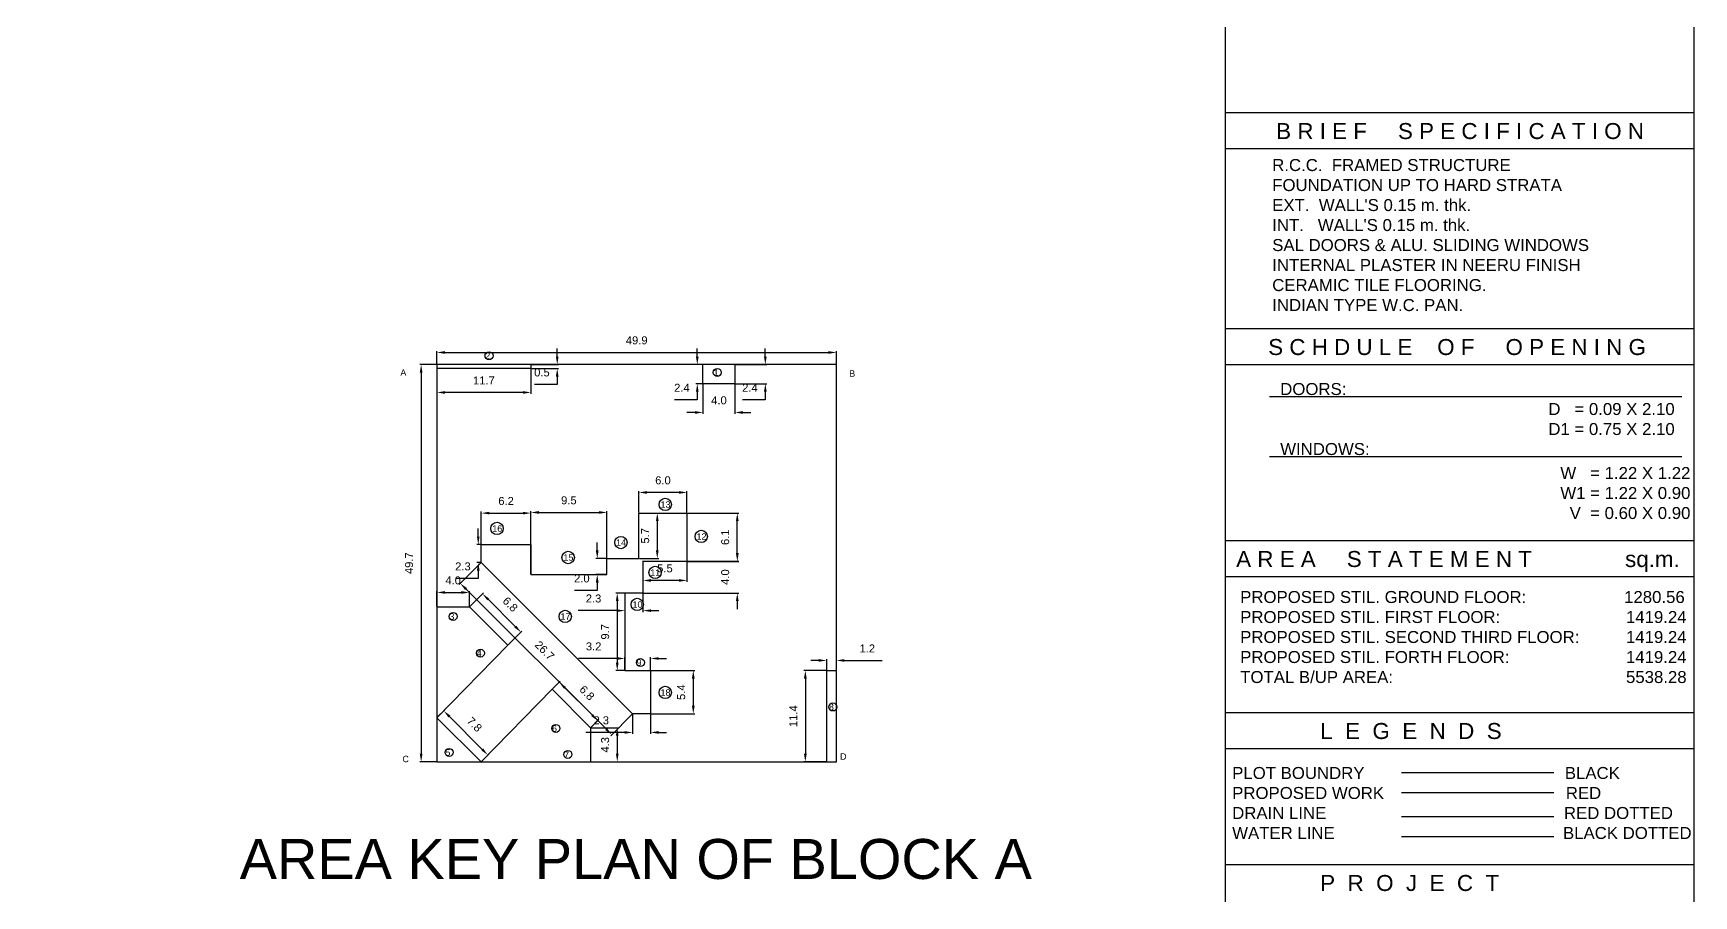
# Model space of a CAD drawing. Header units: inches. Extents: x -539 to 236, y -91 to 352.
# Drawn here: x 28.5 to 236, y 19.6 to 127.4 of the extents above; entities that cross this region are included whole.
import ezdxf

# ---------------------------------------------------------------- set-up
doc = ezdxf.new("R2010")
doc.units = ezdxf.units.IN
doc.header["$LTSCALE"] = 5
doc.header["$MEASUREMENT"] = 0
doc.layers.add('Floor', color=10, linetype='Continuous', lineweight=30)
doc.layers.add('out line', color=10, linetype='Continuous')
doc.styles.get("Standard").update_dxf_attribs({"font": 'arial.ttf'})
doc.dimstyles.get("Standard").update_dxf_attribs({"dimtxt": 1, "dimasz": 1, "dimexe": 0.18, "dimexo": 0.0625, "dimgap": 1, "dimtad": 1, "dimtoh": 1, "dimdec": 1, "dimzin": 0, "dimdsep": 46, "dimtxsty": 'Standard', "dimcen": 0.09, "dimadec": 0, "dimazin": 0, "dimtfac": 1, "dimtdec": 1, "dimtofl": 0, "dimtmove": 0, "dimatfit": 3, "dimfxl": 1, "dimtolj": 1, "dimtzin": 0, "dimarcsym": 0})

# ---------------------------------------------------------------- blocks, each defined once
blk = doc.blocks.new('*D10')
at = {"layer": 'Defpoints', "color": 0, "transparency": 16777216}
for p in [(128.88, 87.5), (78.98, 85.99), (128.88, 85.99)]:
    blk.add_point(p, dxfattribs=at)
at = {"layer": 'out line', "color": 0, "lineweight": -2, "transparency": 16777216}
for p, q in [((78.98, 86.05), (78.98, 87.68)), ((79.98, 87.5), (127.88, 87.5)), ((128.88, 86.05), (128.88, 87.68))]:
    blk.add_line(p, q, dxfattribs=at)
at = {"layer": 'out line', "color": 0, "transparency": 16777216}
for points in [[(79.98, 87.67), (79.98, 87.33), (78.98, 87.5)], [(127.88, 87.67), (127.88, 87.33), (128.88, 87.5)]]:
    blk.add_solid(points, dxfattribs=at)
at = {"layer": 'out line', "color": 0, "transparency": 16777216, "insert": (103.93, 89.01), "char_height": 1, "attachment_point": 5}
blk.add_mtext('\\A1;49.9', dxfattribs=at)
blk = doc.blocks.new('*D11')
at = {"layer": 'Defpoints', "color": 0, "transparency": 16777216}
for p in [(78.98, 85.99), (77, 36.33), (78.98, 36.33)]:
    blk.add_point(p, dxfattribs=at)
at = {"layer": 'out line', "color": 0, "lineweight": -2, "transparency": 16777216}
for p, q in [((78.92, 85.99), (76.82, 85.99)), ((77, 84.99), (77, 37.33)), ((78.92, 36.33), (76.82, 36.33))]:
    blk.add_line(p, q, dxfattribs=at)
at = {"layer": 'out line', "color": 0, "transparency": 16777216}
for points in [[(76.83, 84.99), (77.17, 84.99), (77, 85.99)], [(76.83, 37.33), (77.17, 37.33), (77, 36.33)]]:
    blk.add_solid(points, dxfattribs=at)
at = {"layer": 'out line', "color": 0, "transparency": 16777216, "insert": (75.49, 61.16), "char_height": 1, "attachment_point": 5, "rotation": 90}
blk.add_mtext('\\A1;49.7', dxfattribs=at)
blk = doc.blocks.new('*D12')
at = {"layer": 'Defpoints', "color": 0, "transparency": 16777216}
for p in [(98.17, 40.58), (98.17, 36.33), (101.5, 36.33)]:
    blk.add_point(p, dxfattribs=at)
at = {"layer": 'out line', "color": 0, "lineweight": -2, "transparency": 16777216}
for p, q in [((98.23, 40.58), (101.68, 40.58)), ((101.5, 39.58), (101.5, 37.33)), ((98.23, 36.33), (101.68, 36.33))]:
    blk.add_line(p, q, dxfattribs=at)
at = {"layer": 'out line', "color": 0, "transparency": 16777216}
for points in [[(101.33, 39.58), (101.67, 39.58), (101.5, 40.58)], [(101.33, 37.33), (101.67, 37.33), (101.5, 36.33)]]:
    blk.add_solid(points, dxfattribs=at)
at = {"layer": 'out line', "color": 0, "transparency": 16777216, "insert": (99.99, 38.45), "char_height": 1, "attachment_point": 5, "rotation": 90}
blk.add_mtext('\\A1;4.3', dxfattribs=at)
blk = doc.blocks.new('*D13')
at = {"layer": 'Defpoints', "color": 0, "transparency": 16777216}
for p in [(83.03, 57.5), (78.98, 55.71), (83.03, 55.71)]:
    blk.add_point(p, dxfattribs=at)
at = {"layer": 'out line', "color": 0, "lineweight": -2, "transparency": 16777216}
for p, q in [((78.98, 55.78), (78.98, 57.68)), ((79.98, 57.5), (82.03, 57.5)), ((83.03, 55.78), (83.03, 57.68))]:
    blk.add_line(p, q, dxfattribs=at)
at = {"layer": 'out line', "color": 0, "transparency": 16777216}
for points in [[(79.98, 57.67), (79.98, 57.33), (78.98, 57.5)], [(82.03, 57.67), (82.03, 57.33), (83.03, 57.5)]]:
    blk.add_solid(points, dxfattribs=at)
at = {"layer": 'out line', "color": 0, "transparency": 16777216, "insert": (81, 59.01), "char_height": 1, "attachment_point": 5}
blk.add_mtext('\\A1;4.0', dxfattribs=at)
blk = doc.blocks.new('*D14')
at = {"layer": 'Defpoints', "color": 0, "transparency": 16777216}
for p in [(83.03, 55.71), (89.47, 52.53), (87.84, 50.9)]:
    blk.add_point(p, dxfattribs=at)
at = {"layer": 'out line', "color": 0, "lineweight": -2, "transparency": 16777216}
for p, q in [((83.07, 55.76), (84.78, 57.47)), ((85.36, 56.64), (88.76, 53.24)), ((87.88, 50.95), (89.6, 52.66))]:
    blk.add_line(p, q, dxfattribs=at)
at = {"layer": 'out line', "color": 0, "transparency": 16777216}
for points in [[(85.48, 56.75), (85.25, 56.52), (84.66, 57.34)], [(88.88, 53.36), (88.64, 53.12), (89.47, 52.53)]]:
    blk.add_solid(points, dxfattribs=at)
at = {"layer": 'out line', "color": 0, "transparency": 16777216, "insert": (88.13, 56.01), "char_height": 1, "attachment_point": 5, "rotation": 315}
blk.add_mtext('\\A1;6.8', dxfattribs=at)
blk = doc.blocks.new('*D15')
at = {"layer": 'Defpoints', "color": 0, "transparency": 16777216}
for p in [(93.36, 45.39), (98.17, 40.58), (99.06, 41.47)]:
    blk.add_point(p, dxfattribs=at)
at = {"layer": 'out line', "color": 0, "lineweight": -2, "transparency": 16777216}
for p, q in [((93.4, 45.43), (94.38, 46.41)), ((94.96, 45.57), (98.35, 42.18)), ((98.21, 40.62), (99.19, 41.6))]:
    blk.add_line(p, q, dxfattribs=at)
at = {"layer": 'out line', "color": 0, "transparency": 16777216}
for points in [[(95.07, 45.69), (94.84, 45.46), (94.25, 46.28)], [(98.47, 42.29), (98.24, 42.06), (99.06, 41.47)]]:
    blk.add_solid(points, dxfattribs=at)
at = {"layer": 'out line', "color": 0, "transparency": 16777216, "insert": (97.72, 44.94), "char_height": 1, "attachment_point": 5, "rotation": 315}
blk.add_mtext('\\A1;6.8', dxfattribs=at)
blk = doc.blocks.new('*D16')
at = {"layer": 'Defpoints', "color": 0, "transparency": 16777216}
for p in [(78.98, 41.84), (84.49, 36.33), (85.34, 37.17)]:
    blk.add_point(p, dxfattribs=at)
at = {"layer": 'out line', "color": 0, "lineweight": -2, "transparency": 16777216}
for p, q in [((79.02, 41.89), (79.96, 42.82)), ((80.54, 41.99), (84.64, 37.88)), ((84.54, 36.37), (85.47, 37.3))]:
    blk.add_line(p, q, dxfattribs=at)
at = {"layer": 'out line', "color": 0, "transparency": 16777216}
for points in [[(80.66, 42.1), (80.42, 41.87), (79.83, 42.69)], [(84.75, 38), (84.52, 37.76), (85.34, 37.17)]]:
    blk.add_solid(points, dxfattribs=at)
at = {"layer": 'out line', "color": 0, "transparency": 16777216, "insert": (83.66, 41), "char_height": 1, "attachment_point": 5, "rotation": 314.9639}
blk.add_mtext('\\A1;7.8', dxfattribs=at)
blk = doc.blocks.new('*D17')
at = {"layer": 'Defpoints', "color": 0, "transparency": 16777216}
for p in [(84.51, 61.24), (103.42, 42.33), (100.81, 39.72)]:
    blk.add_point(p, dxfattribs=at)
at = {"layer": 'out line', "color": 0, "lineweight": -2, "transparency": 16777216}
for p, q in [((84.46, 61.19), (81.77, 58.5)), ((82.61, 57.92), (100.1, 40.43)), ((103.37, 42.28), (100.68, 39.59))]:
    blk.add_line(p, q, dxfattribs=at)
at = {"layer": 'out line', "color": 0, "transparency": 16777216}
for points in [[(82.73, 58.04), (82.49, 57.8), (81.9, 58.63)], [(100.22, 40.54), (99.99, 40.31), (100.81, 39.72)]]:
    blk.add_solid(points, dxfattribs=at)
at = {"layer": 'out line', "color": 0, "transparency": 16777216, "insert": (92.42, 50.24), "char_height": 1, "attachment_point": 5, "rotation": 315}
blk.add_mtext('\\A1;26.7', dxfattribs=at)
blk = doc.blocks.new('*D18')
at = {"layer": 'Defpoints', "color": 0, "transparency": 16777216}
for p in [(84.51, 63.49), (84.14, 61.24), (84.51, 61.24)]:
    blk.add_point(p, dxfattribs=at)
at = {"layer": 'out line', "color": 0, "lineweight": -2, "transparency": 16777216}
for p, q in [((84.14, 64.49), (84.14, 65.49)), ((84.44, 63.49), (83.96, 63.49)), ((84.44, 61.24), (83.96, 61.24)), ((84.14, 60.24), (84.14, 59.24)), ((84.14, 59.24), (81.3, 59.24))]:
    blk.add_line(p, q, dxfattribs=at)
at = {"layer": 'out line', "color": 0, "transparency": 16777216}
for points in [[(83.97, 64.49), (84.3, 64.49), (84.14, 63.49)], [(83.97, 60.24), (84.3, 60.24), (84.14, 61.24)]]:
    blk.add_solid(points, dxfattribs=at)
at = {"layer": 'out line', "color": 0, "transparency": 16777216, "insert": (82.22, 60.75), "char_height": 1, "attachment_point": 5}
blk.add_mtext('\\A1;2.3', dxfattribs=at)
blk = doc.blocks.new('*D19')
at = {"layer": 'Defpoints', "color": 0, "transparency": 16777216}
for p in [(103.42, 42.33), (105.67, 42.33), (103.42, 40)]:
    blk.add_point(p, dxfattribs=at)
at = {"layer": 'out line', "color": 0, "lineweight": -2, "transparency": 16777216}
for p, q in [((103.42, 42.26), (103.42, 39.82)), ((105.67, 42.26), (105.67, 39.82)), ((102.42, 40), (97.58, 40)), ((106.67, 40), (107.67, 40))]:
    blk.add_line(p, q, dxfattribs=at)
at = {"layer": 'out line', "color": 0, "transparency": 16777216}
for points in [[(102.42, 40.17), (102.42, 39.83), (103.42, 40)], [(106.67, 40.17), (106.67, 39.83), (105.67, 40)]]:
    blk.add_solid(points, dxfattribs=at)
at = {"layer": 'out line', "color": 0, "transparency": 16777216, "insert": (99.5, 41.51), "char_height": 1, "attachment_point": 5}
blk.add_mtext('\\A1;2.3', dxfattribs=at)
blk = doc.blocks.new('*D20')
at = {"layer": 'Defpoints', "color": 0, "transparency": 16777216}
for p in [(110.21, 67.42), (116.5, 67.42), (110.21, 61.37)]:
    blk.add_point(p, dxfattribs=at)
at = {"layer": 'out line', "color": 0, "lineweight": -2, "transparency": 16777216}
for p, q in [((110.27, 67.42), (116.68, 67.42)), ((116.5, 62.37), (116.5, 66.42)), ((110.27, 61.37), (116.68, 61.37))]:
    blk.add_line(p, q, dxfattribs=at)
at = {"layer": 'out line', "color": 0, "transparency": 16777216}
for points in [[(116.33, 66.42), (116.67, 66.42), (116.5, 67.42)], [(116.33, 62.37), (116.67, 62.37), (116.5, 61.37)]]:
    blk.add_solid(points, dxfattribs=at)
at = {"layer": 'out line', "color": 0, "transparency": 16777216, "insert": (114.99, 64.4), "char_height": 1, "attachment_point": 5, "rotation": 90}
blk.add_mtext('\\A1;6.1', dxfattribs=at)
blk = doc.blocks.new('*D21')
at = {"layer": 'Defpoints', "color": 0, "transparency": 16777216}
for p in [(104.21, 70), (104.21, 67.42), (110.21, 67.42)]:
    blk.add_point(p, dxfattribs=at)
at = {"layer": 'out line', "color": 0, "lineweight": -2, "transparency": 16777216}
for p, q in [((104.21, 67.48), (104.21, 70.18)), ((109.21, 70), (105.21, 70)), ((110.21, 67.48), (110.21, 70.18))]:
    blk.add_line(p, q, dxfattribs=at)
at = {"layer": 'out line', "color": 0, "transparency": 16777216}
for points in [[(105.21, 70.17), (105.21, 69.83), (104.21, 70)], [(109.21, 70.17), (109.21, 69.83), (110.21, 70)]]:
    blk.add_solid(points, dxfattribs=at)
at = {"layer": 'out line', "color": 0, "transparency": 16777216, "insert": (107.21, 71.51), "char_height": 1, "attachment_point": 5}
blk.add_mtext('\\A1;6.0', dxfattribs=at)
blk = doc.blocks.new('*D22')
at = {"layer": 'Defpoints', "color": 0, "transparency": 16777216}
for p in [(104.21, 67.42), (104.21, 61.75), (106.5, 61.75)]:
    blk.add_point(p, dxfattribs=at)
at = {"layer": 'out line', "color": 0, "lineweight": -2, "transparency": 16777216}
for p, q in [((104.27, 67.42), (106.68, 67.42)), ((106.5, 66.42), (106.5, 62.75)), ((104.27, 61.75), (106.68, 61.75))]:
    blk.add_line(p, q, dxfattribs=at)
at = {"layer": 'out line', "color": 0, "transparency": 16777216}
for points in [[(106.33, 66.42), (106.67, 66.42), (106.5, 67.42)], [(106.33, 62.75), (106.67, 62.75), (106.5, 61.75)]]:
    blk.add_solid(points, dxfattribs=at)
at = {"layer": 'out line', "color": 0, "transparency": 16777216, "insert": (104.99, 64.58), "char_height": 1, "attachment_point": 5, "rotation": 90}
blk.add_mtext('\\A1;5.7', dxfattribs=at)
blk = doc.blocks.new('*D23')
at = {"layer": 'Defpoints', "color": 0, "transparency": 16777216}
for p in [(104.71, 61.42), (110.21, 61.37), (104.71, 59)]:
    blk.add_point(p, dxfattribs=at)
at = {"layer": 'out line', "color": 0, "lineweight": -2, "transparency": 16777216}
for p, q in [((104.71, 61.35), (104.71, 58.82)), ((110.21, 61.31), (110.21, 58.82)), ((109.21, 59), (105.71, 59))]:
    blk.add_line(p, q, dxfattribs=at)
at = {"layer": 'out line', "color": 0, "transparency": 16777216}
for points in [[(105.71, 59.17), (105.71, 58.83), (104.71, 59)], [(109.21, 59.17), (109.21, 58.83), (110.21, 59)]]:
    blk.add_solid(points, dxfattribs=at)
at = {"layer": 'out line', "color": 0, "transparency": 16777216, "insert": (107.46, 60.51), "char_height": 1, "attachment_point": 5}
blk.add_mtext('\\A1;5.5', dxfattribs=at)
blk = doc.blocks.new('*D24')
at = {"layer": 'Defpoints', "color": 0, "transparency": 16777216}
for p in [(104.71, 61.42), (104.71, 57.42), (116.5, 57.42)]:
    blk.add_point(p, dxfattribs=at)
at = {"layer": 'out line', "color": 0, "lineweight": -2, "transparency": 16777216}
for p, q in [((116.5, 62.42), (116.5, 63.42)), ((104.77, 61.42), (116.68, 61.42)), ((104.77, 57.42), (116.68, 57.42)), ((116.5, 56.42), (116.5, 55.42))]:
    blk.add_line(p, q, dxfattribs=at)
at = {"layer": 'out line', "color": 0, "transparency": 16777216}
for points in [[(116.33, 62.42), (116.67, 62.42), (116.5, 61.42)], [(116.33, 56.42), (116.67, 56.42), (116.5, 57.42)]]:
    blk.add_solid(points, dxfattribs=at)
at = {"layer": 'out line', "color": 0, "transparency": 16777216, "insert": (114.99, 59.42), "char_height": 1, "attachment_point": 5, "rotation": 90}
blk.add_mtext('\\A1;4.0', dxfattribs=at)
blk = doc.blocks.new('*D25')
at = {"layer": 'Defpoints', "color": 0, "transparency": 16777216}
for p in [(102.46, 57.42), (104.71, 57.42), (102.46, 55.23)]:
    blk.add_point(p, dxfattribs=at)
at = {"layer": 'out line', "color": 0, "lineweight": -2, "transparency": 16777216}
for p, q in [((102.46, 57.35), (102.46, 55.05)), ((104.71, 57.35), (104.71, 55.05)), ((101.46, 55.23), (96.62, 55.23)), ((105.71, 55.23), (106.71, 55.23))]:
    blk.add_line(p, q, dxfattribs=at)
at = {"layer": 'out line', "color": 0, "transparency": 16777216}
for points in [[(101.46, 55.39), (101.46, 55.06), (102.46, 55.23)], [(105.71, 55.39), (105.71, 55.06), (104.71, 55.23)]]:
    blk.add_solid(points, dxfattribs=at)
at = {"layer": 'out line', "color": 0, "transparency": 16777216, "insert": (98.54, 56.74), "char_height": 1, "attachment_point": 5}
blk.add_mtext('\\A1;2.3', dxfattribs=at)
blk = doc.blocks.new('*D26')
at = {"layer": 'Defpoints', "color": 0, "transparency": 16777216}
for p in [(102.46, 57.42), (101.5, 47.74), (102.46, 47.74)]:
    blk.add_point(p, dxfattribs=at)
at = {"layer": 'out line', "color": 0, "lineweight": -2, "transparency": 16777216}
for p, q in [((102.39, 57.42), (101.32, 57.42)), ((101.5, 56.42), (101.5, 48.74)), ((102.39, 47.74), (101.32, 47.74))]:
    blk.add_line(p, q, dxfattribs=at)
at = {"layer": 'out line', "color": 0, "transparency": 16777216}
for points in [[(101.33, 56.42), (101.67, 56.42), (101.5, 57.42)], [(101.33, 48.74), (101.67, 48.74), (101.5, 47.74)]]:
    blk.add_solid(points, dxfattribs=at)
at = {"layer": 'out line', "color": 0, "transparency": 16777216, "insert": (99.99, 52.58), "char_height": 1, "attachment_point": 5, "rotation": 90}
blk.add_mtext('\\A1;9.7', dxfattribs=at)
blk = doc.blocks.new('*D27')
at = {"layer": 'Defpoints', "color": 0, "transparency": 16777216}
for p in [(102.46, 49.24), (102.46, 47.74), (105.67, 47.74)]:
    blk.add_point(p, dxfattribs=at)
at = {"layer": 'out line', "color": 0, "lineweight": -2, "transparency": 16777216}
for p, q in [((101.46, 49.24), (96.65, 49.24)), ((102.46, 47.8), (102.46, 49.42)), ((105.67, 47.8), (105.67, 49.42)), ((106.67, 49.24), (107.67, 49.24))]:
    blk.add_line(p, q, dxfattribs=at)
at = {"layer": 'out line', "color": 0, "transparency": 16777216}
for points in [[(101.46, 49.41), (101.46, 49.08), (102.46, 49.24)], [(106.67, 49.41), (106.67, 49.08), (105.67, 49.24)]]:
    blk.add_solid(points, dxfattribs=at)
at = {"layer": 'out line', "color": 0, "transparency": 16777216, "insert": (98.55, 50.75), "char_height": 1, "attachment_point": 5}
blk.add_mtext('\\A1;3.2', dxfattribs=at)
blk = doc.blocks.new('*D28')
at = {"layer": 'Defpoints', "color": 0, "transparency": 16777216}
for p in [(105.67, 47.74), (105.67, 42.33), (111, 42.33)]:
    blk.add_point(p, dxfattribs=at)
at = {"layer": 'out line', "color": 0, "lineweight": -2, "transparency": 16777216}
for p, q in [((105.73, 47.74), (111.18, 47.74)), ((111, 46.74), (111, 43.33)), ((105.73, 42.33), (111.18, 42.33))]:
    blk.add_line(p, q, dxfattribs=at)
at = {"layer": 'out line', "color": 0, "transparency": 16777216}
for points in [[(110.83, 46.74), (111.17, 46.74), (111, 47.74)], [(110.83, 43.33), (111.17, 43.33), (111, 42.33)]]:
    blk.add_solid(points, dxfattribs=at)
at = {"layer": 'out line', "color": 0, "transparency": 16777216, "insert": (109.49, 45.03), "char_height": 1, "attachment_point": 5, "rotation": 90}
blk.add_mtext('\\A1;5.4', dxfattribs=at)
blk = doc.blocks.new('*D29')
at = {"layer": 'Defpoints', "color": 0, "transparency": 16777216}
for p in [(100.21, 61.75), (99, 59.74), (100.21, 59.74)]:
    blk.add_point(p, dxfattribs=at)
at = {"layer": 'out line', "color": 0, "lineweight": -2, "transparency": 16777216}
for p, q in [((99, 62.75), (99, 63.75)), ((100.14, 61.75), (98.82, 61.75)), ((100.14, 59.74), (98.82, 59.74)), ((99, 58.74), (99, 57.74)), ((99, 57.74), (96.17, 57.74))]:
    blk.add_line(p, q, dxfattribs=at)
at = {"layer": 'out line', "color": 0, "transparency": 16777216}
for points in [[(98.83, 62.75), (99.17, 62.75), (99, 61.75)], [(98.83, 58.74), (99.17, 58.74), (99, 59.74)]]:
    blk.add_solid(points, dxfattribs=at)
at = {"layer": 'out line', "color": 0, "transparency": 16777216, "insert": (97.08, 59.25), "char_height": 1, "attachment_point": 5}
blk.add_mtext('\\A1;2.0', dxfattribs=at)
blk = doc.blocks.new('*D30')
at = {"layer": 'Defpoints', "color": 0, "transparency": 16777216}
for p in [(100.21, 67.5), (90.71, 59.74), (100.21, 59.74)]:
    blk.add_point(p, dxfattribs=at)
at = {"layer": 'out line', "color": 0, "lineweight": -2, "transparency": 16777216}
for p, q in [((90.71, 59.8), (90.71, 67.68)), ((91.71, 67.5), (99.21, 67.5)), ((100.21, 59.8), (100.21, 67.68))]:
    blk.add_line(p, q, dxfattribs=at)
at = {"layer": 'out line', "color": 0, "transparency": 16777216}
for points in [[(91.71, 67.67), (91.71, 67.33), (90.71, 67.5)], [(99.21, 67.67), (99.21, 67.33), (100.21, 67.5)]]:
    blk.add_solid(points, dxfattribs=at)
at = {"layer": 'out line', "color": 0, "transparency": 16777216, "insert": (95.46, 69.01), "char_height": 1, "attachment_point": 5}
blk.add_mtext('\\A1;9.5', dxfattribs=at)
blk = doc.blocks.new('*D31')
at = {"layer": 'Defpoints', "color": 0, "transparency": 16777216}
for p in [(90.71, 67.42), (84.51, 63.49), (90.71, 63.49)]:
    blk.add_point(p, dxfattribs=at)
at = {"layer": 'out line', "color": 0, "lineweight": -2, "transparency": 16777216}
for p, q in [((84.51, 63.55), (84.51, 67.6)), ((85.51, 67.42), (89.71, 67.42)), ((90.71, 63.55), (90.71, 67.6))]:
    blk.add_line(p, q, dxfattribs=at)
at = {"layer": 'out line', "color": 0, "transparency": 16777216}
for points in [[(85.51, 67.58), (85.51, 67.25), (84.51, 67.42)], [(89.71, 67.58), (89.71, 67.25), (90.71, 67.42)]]:
    blk.add_solid(points, dxfattribs=at)
at = {"layer": 'out line', "color": 0, "transparency": 16777216, "insert": (87.61, 68.93), "char_height": 1, "attachment_point": 5}
blk.add_mtext('\\A1;6.2', dxfattribs=at)
blk = doc.blocks.new('*D32')
at = {"layer": 'Defpoints', "color": 0, "transparency": 16777216}
for p in [(127.67, 47.74), (125, 36.33), (127.67, 36.33)]:
    blk.add_point(p, dxfattribs=at)
at = {"layer": 'out line', "color": 0, "lineweight": -2, "transparency": 16777216}
for p, q in [((127.6, 47.74), (124.82, 47.74)), ((125, 46.74), (125, 37.33)), ((127.6, 36.33), (124.82, 36.33))]:
    blk.add_line(p, q, dxfattribs=at)
at = {"layer": 'out line', "color": 0, "transparency": 16777216}
for points in [[(124.83, 46.74), (125.17, 46.74), (125, 47.74)], [(124.83, 37.33), (125.17, 37.33), (125, 36.33)]]:
    blk.add_solid(points, dxfattribs=at)
at = {"layer": 'out line', "color": 0, "transparency": 16777216, "insert": (123.5, 42.03), "char_height": 1, "attachment_point": 5, "rotation": 90}
blk.add_mtext('\\A1;11.4', dxfattribs=at)
blk = doc.blocks.new('*D33')
at = {"layer": 'Defpoints', "color": 0, "transparency": 16777216}
for p in [(127.67, 47.74), (128.88, 49), (128.88, 47.74)]:
    blk.add_point(p, dxfattribs=at)
at = {"layer": 'out line', "color": 0, "lineweight": -2, "transparency": 16777216}
for p, q in [((126.67, 49), (125.67, 49)), ((127.67, 47.8), (127.67, 49.18)), ((128.88, 47.8), (128.88, 49.18)), ((129.88, 49), (134.6, 49))]:
    blk.add_line(p, q, dxfattribs=at)
at = {"layer": 'out line', "color": 0, "transparency": 16777216}
for points in [[(126.67, 49.17), (126.67, 48.83), (127.67, 49)], [(129.88, 49.17), (129.88, 48.83), (128.88, 49)]]:
    blk.add_solid(points, dxfattribs=at)
at = {"layer": 'out line', "color": 0, "transparency": 16777216, "insert": (132.74, 50.5), "char_height": 1, "attachment_point": 5}
blk.add_mtext('\\A1;1.2', dxfattribs=at)
blk = doc.blocks.new('*D34')
at = {"layer": 'Defpoints', "color": 0, "transparency": 16777216}
for p in [(112.21, 83.59), (116.21, 83.59), (116.21, 80)]:
    blk.add_point(p, dxfattribs=at)
at = {"layer": 'out line', "color": 0, "lineweight": -2, "transparency": 16777216}
for p, q in [((112.21, 83.52), (112.21, 79.82)), ((116.21, 83.52), (116.21, 79.82)), ((111.21, 80), (110.21, 80)), ((117.21, 80), (118.21, 80))]:
    blk.add_line(p, q, dxfattribs=at)
at = {"layer": 'out line', "color": 0, "transparency": 16777216}
for points in [[(111.21, 80.17), (111.21, 79.83), (112.21, 80)], [(117.21, 80.17), (117.21, 79.83), (116.21, 80)]]:
    blk.add_solid(points, dxfattribs=at)
at = {"layer": 'out line', "color": 0, "transparency": 16777216, "insert": (114.21, 81.51), "char_height": 1, "attachment_point": 5}
blk.add_mtext('\\A1;4.0', dxfattribs=at)
blk = doc.blocks.new('*D35')
at = {"layer": 'Defpoints', "color": 0, "transparency": 16777216}
for p in [(112.21, 85.99), (111.5, 83.59), (112.21, 83.59)]:
    blk.add_point(p, dxfattribs=at)
at = {"layer": 'out line', "color": 0, "lineweight": -2, "transparency": 16777216}
for p, q in [((111.5, 86.99), (111.5, 87.99)), ((112.14, 85.99), (111.32, 85.99)), ((112.14, 83.59), (111.32, 83.59)), ((111.5, 81.59), (108.67, 81.59)), ((111.5, 82.59), (111.5, 81.59))]:
    blk.add_line(p, q, dxfattribs=at)
at = {"layer": 'out line', "color": 0, "transparency": 16777216}
for points in [[(111.33, 86.99), (111.67, 86.99), (111.5, 85.99)], [(111.33, 82.59), (111.67, 82.59), (111.5, 83.59)]]:
    blk.add_solid(points, dxfattribs=at)
at = {"layer": 'out line', "color": 0, "transparency": 16777216, "insert": (109.58, 83.09), "char_height": 1, "attachment_point": 5}
blk.add_mtext('\\A1;2.4', dxfattribs=at)
blk = doc.blocks.new('*D36')
at = {"layer": 'Defpoints', "color": 0, "transparency": 16777216}
for p in [(116.21, 85.99), (116.21, 83.59), (120, 83.59)]:
    blk.add_point(p, dxfattribs=at)
at = {"layer": 'out line', "color": 0, "lineweight": -2, "transparency": 16777216}
for p, q in [((120, 86.99), (120, 87.99)), ((116.27, 85.99), (120.18, 85.99)), ((116.27, 83.59), (120.18, 83.59)), ((120, 81.59), (117.17, 81.59)), ((120, 82.59), (120, 81.59))]:
    blk.add_line(p, q, dxfattribs=at)
at = {"layer": 'out line', "color": 0, "transparency": 16777216}
for points in [[(119.83, 86.99), (120.17, 86.99), (120, 85.99)], [(119.83, 82.59), (120.17, 82.59), (120, 83.59)]]:
    blk.add_solid(points, dxfattribs=at)
at = {"layer": 'out line', "color": 0, "transparency": 16777216, "insert": (118.08, 83.09), "char_height": 1, "attachment_point": 5}
blk.add_mtext('\\A1;2.4', dxfattribs=at)
blk = doc.blocks.new('*D37')
at = {"layer": 'Defpoints', "color": 0, "transparency": 16777216}
for p in [(90.71, 85.99), (90.71, 85.49), (94, 85.49)]:
    blk.add_point(p, dxfattribs=at)
at = {"layer": 'out line', "color": 0, "lineweight": -2, "transparency": 16777216}
for p, q in [((94, 86.99), (94, 87.99)), ((90.77, 85.99), (94.18, 85.99)), ((90.77, 85.49), (94.18, 85.49)), ((94, 83.49), (91.17, 83.49)), ((94, 84.49), (94, 83.49))]:
    blk.add_line(p, q, dxfattribs=at)
at = {"layer": 'out line', "color": 0, "transparency": 16777216}
for points in [[(93.83, 86.99), (94.17, 86.99), (94, 85.99)], [(93.83, 84.49), (94.17, 84.49), (94, 85.49)]]:
    blk.add_solid(points, dxfattribs=at)
at = {"layer": 'out line', "color": 0, "transparency": 16777216, "insert": (92.09, 85), "char_height": 1, "attachment_point": 5}
blk.add_mtext('\\A1;0.5', dxfattribs=at)
blk = doc.blocks.new('*D38')
at = {"layer": 'Defpoints', "color": 0, "transparency": 16777216}
for p in [(78.98, 85.49), (90.71, 85.49), (78.98, 82.5)]:
    blk.add_point(p, dxfattribs=at)
at = {"layer": 'out line', "color": 0, "lineweight": -2, "transparency": 16777216}
for p, q in [((78.98, 85.42), (78.98, 82.32)), ((90.71, 85.42), (90.71, 82.32)), ((89.71, 82.5), (79.98, 82.5))]:
    blk.add_line(p, q, dxfattribs=at)
at = {"layer": 'out line', "color": 0, "transparency": 16777216}
for points in [[(79.98, 82.67), (79.98, 82.33), (78.98, 82.5)], [(89.71, 82.67), (89.71, 82.33), (90.71, 82.5)]]:
    blk.add_solid(points, dxfattribs=at)
at = {"layer": 'out line', "color": 0, "transparency": 16777216, "insert": (84.84, 84), "char_height": 1, "attachment_point": 5}
blk.add_mtext('\\A1;11.7', dxfattribs=at)

msp = doc.modelspace()

# ---------------------------------------------------------------- linework, layer by layer
for p, q in [((177.5, 117.5), (236, 117.5)), ((177.5, 113), (236, 113)), ((177.5, 90.5), (236, 90.5)), ((177.5, 86), (236, 86)), ((183, 82), (234.5, 82)), ((183, 74.5), (234.5, 74.5)), ((177.5, 64), (236, 64)), ((177.5, 59.5), (236, 59.5)), ((177.5, 42.5), (236, 42.5)), ((177.5, 38), (236, 38)), ((199.5, 35), (218.5, 35)), ((199.5, 32.5), (218.5, 32.5)), ((199.5, 29.5), (218.5, 29.5)), ((199.5, 27), (218.5, 27)), ((177.5, 23.5), (236, 23.5))]:
    msp.add_line(p, q)
for points in [[(-539, 352.5), (236, 352.5), (236, -91), (-539, -91)], [(177.5, 352.5), (236, 352.5), (236, -91), (177.5, -91)]]:
    msp.add_lwpolyline(points, close=True)
for centre, radius in [((85.48, 87.09), 0.5), ((114, 85), 0.5), ((107.5, 68.5), 0.773), ((86.48, 65.5), 0.773), ((101.96, 63.74), 0.773), ((112, 64.5), 0.773), ((95.37, 61.87), 0.773), ((106.23, 60), 0.773), ((104, 56), 0.773), ((81, 54.5), 0.5), ((95, 54.5), 0.773), ((84.41, 49.91), 0.5), ((104.39, 48.74), 0.5), ((107.5, 45), 0.773), ((128.43, 43.18), 0.5), ((93.83, 40.51), 0.5), ((80.5, 37.5), 0.5), ((95.33, 37.26), 0.5)]:
    msp.add_circle(centre, radius)
at = {"layer": 'Floor'}
for points in [[(78.98, 55.71), (83.03, 55.71), (87.84, 50.9), (78.98, 41.84), (84.49, 36.33), (93.36, 45.39), (98.17, 40.58), (98.17, 36.33), (127.67, 36.33), (127.67, 47.74), (128.88, 47.74), (128.88, 85.99), (116.21, 85.99), (116.21, 83.59), (112.21, 83.59), (112.21, 85.99), (90.71, 85.99), (90.71, 85.49), (78.98, 85.49), (78.98, 55.71)], [(84.51, 61.24), (84.51, 63.49), (90.71, 63.49), (90.71, 59.74), (100.21, 59.74), (100.21, 61.42), (100.21, 61.75), (104.21, 61.75), (104.21, 67.42), (110.21, 67.42), (110.21, 61.37), (104.71, 61.42), (104.71, 57.42), (102.46, 57.42), (102.46, 47.74), (102.46, 47.74), (105.67, 47.74), (105.67, 42.33), (103.42, 42.33), (84.51, 61.24)]]:
    msp.add_lwpolyline(points, dxfattribs=at)
at = {"layer": 'out line'}
msp.add_lwpolyline([(128.88, 85.99), (116.21, 85.99), (112.21, 85.99), (90.71, 85.99), (78.98, 85.99), (78.98, 85.49), (78.98, 55.71), (78.98, 36.33), (98.17, 36.33), (128.88, 36.33), (128.88, 47.74), (128.88, 85.99)], dxfattribs=at)

# ---------------------------------------------------------------- texts
for s, width, insert, char_height, attachment_point in [('B R I E F     S P E C I F I C A T I O N', 104.5991, (183.83, 116.18), 2, 1), ("R.C.C.  FRAMED STRUCTURE\\PFOUNDATION UP TO HARD STRATA\\PEXT.  WALL'S 0.15 m. thk.\\PINT.   WALL'S 0.15 m. thk.\\PSAL DOORS & ALU. SLIDING WINDOWS\\PINTERNAL PLASTER IN NEERU FINISH\\PCERAMIC TILE FLOORING.\\PINDIAN TYPE W.C. PAN.", 104.5991, (183.33, 111.68), 1.5, 1), ('S C H D U L E    O F     O P E N I N G', 104.5991, (182.83, 89.18), 2, 1), ('2', 34.0233, (85.63, 87.48), 0.8, 3), ('A', 34.0233, (75.15, 85.39), 0.8, 3), ('1', 34.0233, (114.15, 85.39), 0.8, 3), ('B', 34.0233, (131.23, 85.26), 0.8, 3), ('DOORS:', 104.5991, (184.33, 83.68), 1.5, 1), ('D   = 0.09 X 2.10\\PD1 = 0.75 X 2.10', 104.5991, (217.83, 81.18), 1.5, 1), ('WINDOWS: ', 104.5991, (184.33, 76.18), 1.5, 1), ('W   = 1.22 X 1.22\\PW1 = 1.22 X 0.90\\P  V  = 0.60 X 0.90', 104.5991, (219.33, 73.18), 1.5, 1), ('13', 34.0233, (108.15, 68.89), 0.8, 3), ('16', 34.0233, (87.13, 65.89), 0.8, 3), ('12', 34.0233, (112.65, 64.89), 0.8, 3), ('15', 34.0233, (96.02, 62.27), 0.8, 3), ('14', 34.0233, (102.6, 64.13), 0.8, 3), ('A R E A     S T A T E M E N T               sq.m.', 104.5991, (178.83, 62.68), 2, 1), ('11', 34.0233, (106.87, 60.39), 0.8, 3), ('10', 34.0233, (104.65, 56.39), 0.8, 3), ('PROPOSED STIL. GROUND FLOOR:                     1280.56\\PPROPOSED STIL. FIRST FLOOR:                           1419.24\\PPROPOSED STIL. SECOND THIRD FLOOR:          1419.24\\PPROPOSED STIL. FORTH FLOOR:                         1419.24\\PTOTAL B/UP AREA:                                                  5538.28', 104.5991, (179.33, 57.68), 1.5, 1), ('3', 34.0233, (81.15, 54.89), 0.8, 3), ('17', 34.0233, (95.65, 54.89), 0.8, 3), ('4', 34.0233, (84.56, 50.31), 0.8, 3), ('9', 34.0233, (104.54, 49.14), 0.8, 3), ('18', 34.0233, (108.15, 45.39), 0.8, 3), ('8', 34.0233, (128.57, 43.58), 0.8, 3), ('6', 34.0233, (93.97, 40.9), 0.8, 3), ('L  E  G  E  N  D  S ', 104.5991, (189.33, 41.18), 2, 1), ('5', 34.0233, (80.65, 37.89), 0.8, 3), ('7', 34.0233, (95.47, 37.58), 0.8, 3), ('D', 34.0233, (130.15, 37.39), 0.8, 3), ('C', 34.0233, (75.47, 37.08), 0.8, 3), ('PLOT BOUNDRY                                           BLACK\\PPROPOSED WORK                                       RED\\PDRAIN LINE                                                   RED DOTTED\\PWATER LINE                                                 BLACK DOTTED  ', 104.5991, (178.33, 35.68), 1.5, 1), ('AREA KEY PLAN OF BLOCK A', 104.5991, (54.33, 26.68), 5, 1), ('P  R  O  J  E  C  T', 104.5991, (189.33, 22.18), 2, 1)]:
    msp.add_mtext_dynamic_manual_height_columns(s, width=width, gutter_width=1, heights=[0], dxfattribs=dict(insert=insert, char_height=char_height, attachment_point=attachment_point))

# ---------------------------------------------------------------- dimensions: what is measured, and where the dimension line sits
for base, p1, p2, picture, middle in [((128.88, 87.5), (78.98, 85.99), (128.88, 85.99), '*D10', (103.93, 89.01)), ((78.98, 82.5), (90.71, 85.49), (78.98, 85.49), '*D38', (84.84, 84)), ((116.21, 80), (112.21, 83.59), (116.21, 83.59), '*D34', (114.21, 81.51)), ((104.21, 70), (110.21, 67.42), (104.21, 67.42), '*D21', (107.21, 71.51)), ((90.71, 67.42), (84.51, 63.49), (90.71, 63.49), '*D31', (87.61, 68.93)), ((100.21, 67.5), (90.71, 59.74), (100.21, 59.74), '*D30', (95.46, 69.01)), ((104.71, 59), (110.21, 61.37), (104.71, 61.42), '*D23', (107.46, 60.51)), ((83.0282, 57.5), (78.9804, 55.7144), (83.0282, 55.7144), '*D13', (81.0043, 59.0106)), ((102.45738461, 55.22729646), (104.70738461, 57.41525608), (102.45738461, 57.41525608), '*D25', (98.53855787, 56.73821051)), ((102.46, 49.24), (105.67, 47.74), (102.46, 47.74), '*D27', (98.55, 50.75)), ((128.88, 49), (127.67, 47.74), (128.88, 47.74), '*D33', (132.74, 50.5)), ((103.41738461, 40), (105.66738461, 42.32525608), (103.41738461, 42.32525608), '*D19', (99.49855787, 41.51091405))]:
    dim = msp.add_linear_dim(base=base, p1=p1, p2=p2, dimstyle='Standard', dxfattribs=at)
    dim.commit()
    dim.dimension.update_dxf_attribs({"geometry": picture, "text_midpoint": middle})
for base, p1, p2, picture, middle in [((94, 85.49), (90.71, 85.99), (90.71, 85.49), '*D37', (92.09, 85)), ((111.5, 83.59), (112.21, 85.99), (112.21, 83.59), '*D35', (109.58, 83.09)), ((120, 83.59), (116.21, 85.99), (116.21, 83.59), '*D36', (118.08, 83.09)), ((77, 36.33), (78.98, 85.99), (78.98, 36.33), '*D11', (75.49, 61.16)), ((106.5, 61.75), (104.21, 67.42), (104.21, 61.75), '*D22', (104.99, 64.58)), ((116.5, 67.4213), (110.2074, 61.3703), (110.2074, 67.4213), '*D20', (114.9894, 64.3958)), ((84.13606427, 61.23525608), (84.50738461, 63.48525608), (84.50738461, 61.23525608), '*D18', (82.21723753, 60.74617013)), ((99, 59.74), (100.21, 61.75), (100.21, 59.74), '*D29', (97.08, 59.25)), ((116.5, 57.42), (104.71, 61.42), (104.71, 57.42), '*D24', (114.99, 59.42)), ((101.5, 47.74), (102.46, 57.42), (102.46, 47.74), '*D26', (99.99, 52.58)), ((111, 42.33), (105.67, 47.74), (105.67, 42.33), '*D28', (109.49, 45.03)), ((125, 36.33), (127.67, 47.74), (127.67, 36.33), '*D32', (123.5, 42.03)), ((101.5, 36.32525608), (98.16738461, 40.57525608), (98.16738461, 36.32525608), '*D12', (99.98908595, 38.45025608))]:
    dim = msp.add_linear_dim(base=base, p1=p1, p2=p2, angle=90, dimstyle='Standard', dxfattribs=at)
    dim.commit()
    dim.dimension.update_dxf_attribs({"geometry": picture, "text_midpoint": middle})
for p1, p2, distance, picture, middle in [((84.51, 61.24), (103.42, 42.33), -3.69, '*D17', (92.42, 50.24)), ((83.03, 55.71), (87.84, 50.9), 2.3, '*D14', (88.13, 56.01)), ((93.36, 45.39), (98.17, 40.58), 1.26, '*D15', (97.72, 44.94)), ((78.98, 41.84), (84.49, 36.33), 1.2, '*D16', (83.66, 41))]:
    dim = msp.add_aligned_dim(p1=p1, p2=p2, distance=distance, dimstyle='Standard', dxfattribs=at)
    dim.commit()
    dim.dimension.update_dxf_attribs({"geometry": picture, "text_midpoint": middle})

doc.saveas('drawing.dxf')
